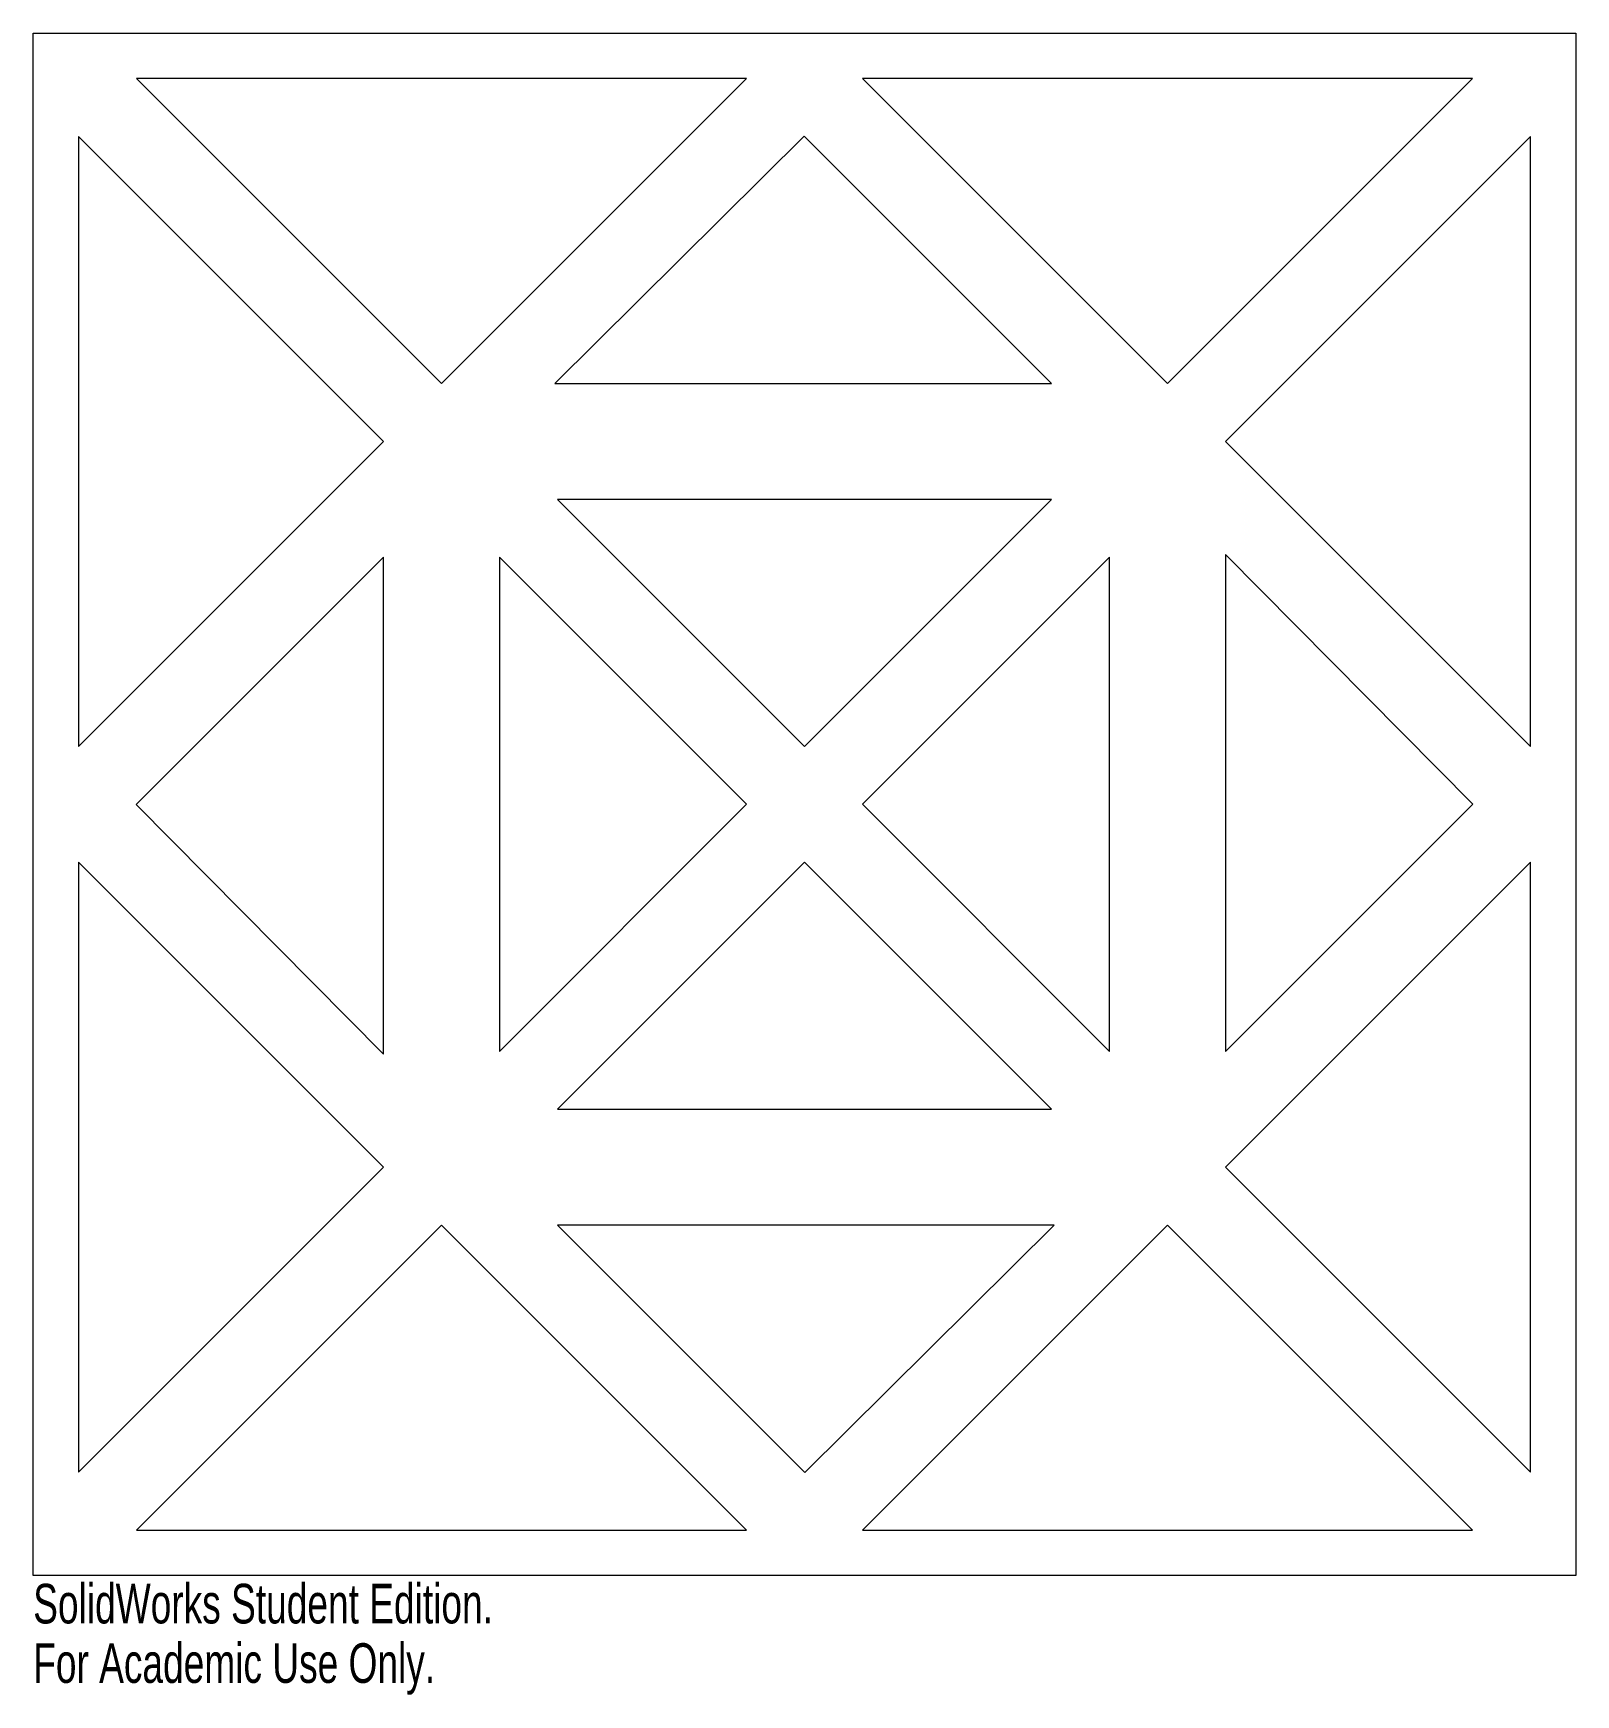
# Model space of a CAD drawing. Header units: millimetres. Extents: x 6 to 194, y -109 to 94.
import ezdxf

# ---------------------------------------------------------------- set-up
doc = ezdxf.new("R2010")
doc.units = ezdxf.units.MM
doc.styles.add('SLDTEXTSTYLE0', font='TXT', dxfattribs={"width": 0.7})

msp = doc.modelspace()

# ---------------------------------------------------------------- linework, layer by layer
at = {"color": 7, "linetype": 'Continuous', "lineweight": 15}
for p, q in [((5.91, -94.09), (5.91, 94.09)), ((5.91, 94.09), (194.09, 94.09)), ((194.09, 94.09), (194.09, -94.09)), ((92.93, 88.57), (18.5, 88.57)), ((18.5, 88.57), (55.71, 51.36)), ((55.71, 51.36), (92.93, 88.57)), ((107.07, 88.57), (144.29, 51.36)), ((181.5, 88.57), (107.07, 88.57)), ((144.29, 51.36), (181.5, 88.57)), ((48.64, 44.29), (11.43, 81.5)), ((11.43, 81.5), (11.43, 7.07)), ((99.97, 81.53), (69.53, 51.36)), ((130.14, 51.36), (99.97, 81.53)), ((188.57, 81.5), (151.36, 44.29)), ((188.57, 7.07), (188.57, 81.5)), ((69.53, 51.36), (130.14, 51.36)), ((11.43, 7.07), (48.64, 44.29)), ((151.36, 44.29), (188.57, 7.07)), ((69.86, 37.21), (100, 7.07)), ((130.14, 37.21), (69.86, 37.21)), ((100, 7.07), (130.14, 37.21)), ((151.36, 30.47), (151.36, -30.14)), ((181.53, 0.03), (151.36, 30.47)), ((48.64, 30.14), (18.47, -0.03)), ((48.64, -30.47), (48.64, 30.14)), ((92.93, 0), (62.79, 30.14)), ((62.79, 30.14), (62.79, -30.14)), ((137.21, 30.14), (107.07, 0)), ((137.21, -30.14), (137.21, 30.14)), ((62.79, -30.14), (92.93, 0)), ((107.07, 0), (137.21, -30.14)), ((151.36, -30.14), (181.53, 0.03)), ((18.47, -0.03), (48.64, -30.47)), ((48.64, -44.29), (11.43, -7.07)), ((11.43, -7.07), (11.43, -81.5)), ((100, -7.07), (69.86, -37.21)), ((130.14, -37.21), (100, -7.07)), ((188.57, -7.07), (151.36, -44.29)), ((188.57, -81.5), (188.57, -7.07)), ((69.86, -37.21), (130.14, -37.21)), ((11.43, -81.5), (48.64, -44.29)), ((151.36, -44.29), (188.57, -81.5)), ((55.71, -51.36), (18.5, -88.57)), ((92.93, -88.57), (55.71, -51.36)), ((130.47, -51.36), (69.86, -51.36)), ((69.86, -51.36), (100.03, -81.53)), ((100.03, -81.53), (130.47, -51.36)), ((144.29, -51.36), (107.07, -88.57)), ((181.5, -88.57), (144.29, -51.36)), ((18.5, -88.57), (92.93, -88.57)), ((107.07, -88.57), (181.5, -88.57)), ((194.09, -94.09), (5.91, -94.09))]:
    msp.add_line(p, q, dxfattribs=at)

# ---------------------------------------------------------------- texts
at = {"color": 7, "linetype": 'Continuous', "char_height": 4.8336, "attachment_point": 1, "style": 'SLDTEXTSTYLE0'}
for s, insert in [('SolidWorks Student Edition.', (5.91, -95.11)), ('For Academic Use Only.', (5.91, -102.36))]:
    msp.add_mtext(s, dxfattribs=dict(at, insert=insert))

doc.saveas('drawing.dxf')
